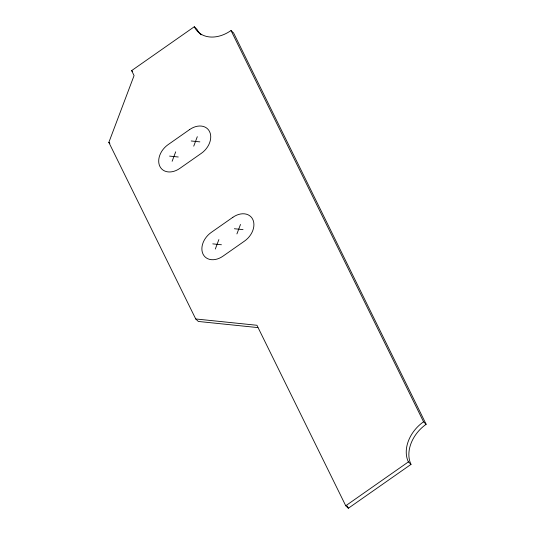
<?xml version="1.0" encoding="UTF-8"?>
<svg xmlns="http://www.w3.org/2000/svg" width="535" height="535" viewBox="0 0 535 535"><rect width="100%" height="100%" fill="white"/><g stroke="black" fill="none" stroke-linecap="round" stroke-linejoin="round"><path stroke-width="0.8" d="M108.846 142.41L134.071 75.589L131.63 70.62L194.292 26.75A32.153 23.787 -46.3 0 0 231.02 30.535L233.628 33.023L426.154 424.288A32.153 23.787 -46.3 0 0 411.02 464.38L348.352 508.25L345.744 505.762L256.934 325.273L195.723 318.967L108.846 142.41L109.889 143.407M172.13 161.276L175.694 151.826M193.737 146.149L197.301 136.699M215.311 249.036L218.875 239.586M236.918 233.909L240.489 224.459M345.744 505.762L408.406 461.892A32.153 23.787 -46.3 0 1 423.546 421.794L231.02 30.535M191.189 140.979L199.849 141.869M169.582 156.106L178.242 156.996M234.377 228.739L243.03 229.629M212.769 243.866L221.423 244.756M257.89 327.594L198.331 321.455L195.723 318.967M194.292 26.75L196.9 29.238A32.153 23.787 -46.3 0 0 201.173 34.842M131.63 70.62L132.673 71.616M423.546 421.794L426.154 424.288M408.406 461.892L411.02 464.38M347.248 506.003L348.352 508.25M189.671 129.537L168.064 144.671A17.421 12.887 -46.3 0 0 159.865 166.385A17.421 12.887 -46.3 0 0 179.76 168.438L201.367 153.311A17.421 12.887 -46.3 0 0 209.566 131.59A17.421 12.887 -46.3 0 0 189.671 129.537M232.859 217.297L211.245 232.424A17.421 12.887 -46.3 0 0 203.046 254.145A17.421 12.887 -46.3 0 0 222.941 256.198L244.548 241.064A17.421 12.887 -46.3 0 0 252.747 219.35A17.421 12.887 -46.3 0 0 232.859 217.297"/></g></svg>
